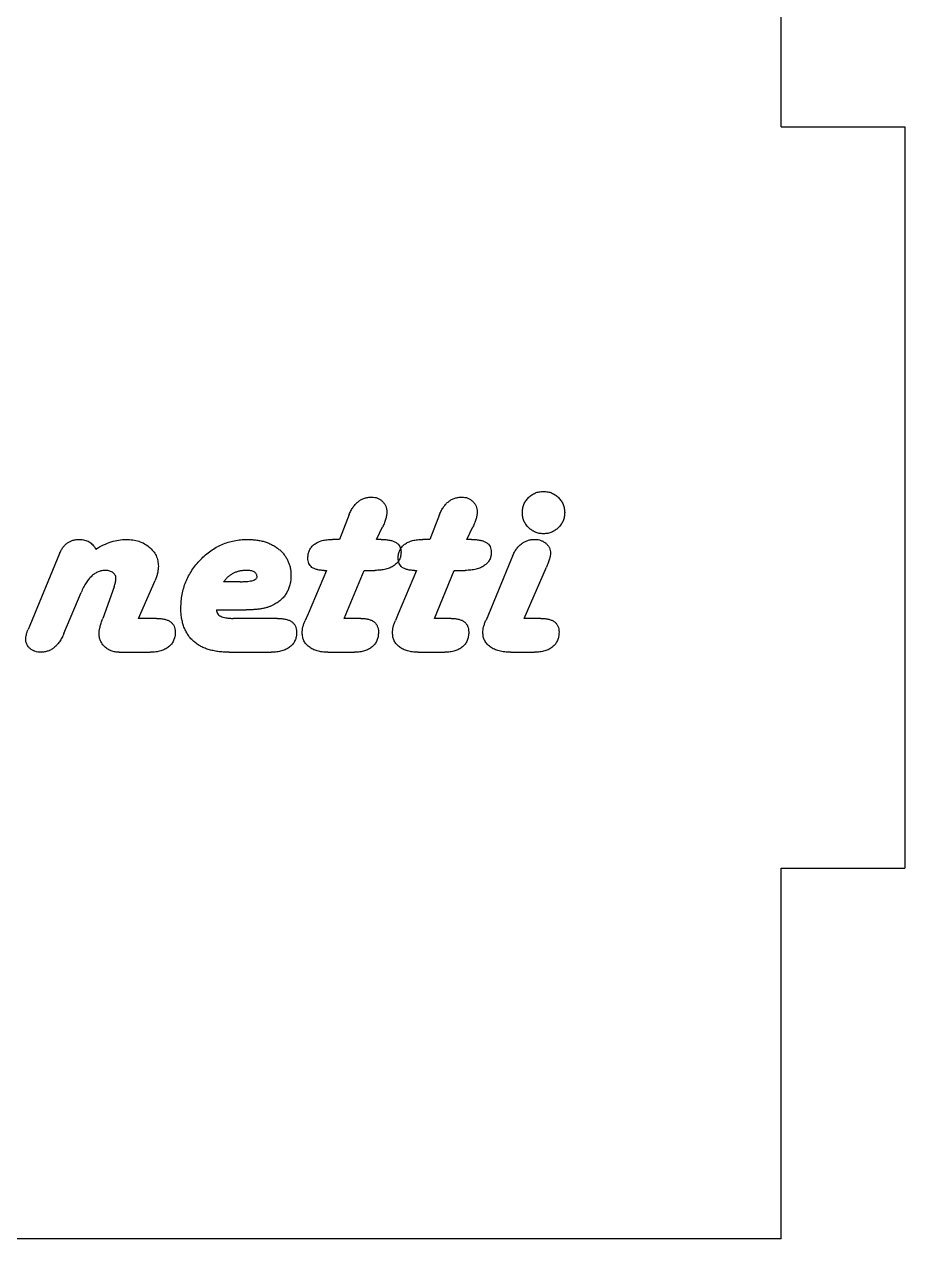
# Model space of a CAD drawing. Header units: millimetres. Extents: x -152 to 152, y -48 to 197.
# Drawn here: x 131.13 to 152.5, y -33 to -3.51 of the extents above; entities that cross this region are included whole.
import ezdxf

# ---------------------------------------------------------------- set-up
doc = ezdxf.new("R2010")
doc.units = ezdxf.units.MM

msp = doc.modelspace()

# ---------------------------------------------------------------- linework, layer by layer
at = {"color": 7, "linetype": 'Continuous', "lineweight": 25}
for p, q in [((149.5, -6), (149.5, 12)), ((149.5, -6), (152.5, -6)), ((152.5, -6), (152.5, -24)), ((138.976, -15.52), (138.78, -16.021)), ((139.016, -15.417), (138.976, -15.52)), ((141.168, -15.52), (140.972, -16.021)), ((141.208, -15.417), (141.168, -15.52)), ((139.68, -16.021), (139.828, -15.719)), ((141.872, -16.021), (142.019, -15.719)), ((138.78, -16.021), (138.614, -16.021)), ((139.791, -16.021), (139.68, -16.021)), ((140.972, -16.021), (140.806, -16.021)), ((141.983, -16.021), (141.872, -16.021)), ((131.988, -16.362), (131.262, -18.113)), ((142.983, -16.425), (142.943, -16.526)), ((138.462, -16.774), (138.017, -17.83)), ((138.409, -16.774), (138.462, -16.774)), ((138.892, -17.938), (139.376, -16.774)), ((139.376, -16.774), (139.64, -16.774)), ((140.654, -16.774), (140.209, -17.83)), ((140.6, -16.774), (140.654, -16.774)), ((141.084, -17.938), (141.568, -16.774)), ((141.568, -16.774), (141.832, -16.774)), ((142.943, -16.526), (142.337, -17.979)), ((143.262, -17.938), (143.802, -16.697)), ((133.906, -17.938), (134.303, -17.019)), ((136.367, -17.048), (135.969, -17.048)), ((132.091, -18.305), (132.511, -17.308)), ((133.309, -17.173), (133.033, -17.942)), ((134.34, -17.938), (133.906, -17.938)), ((135.795, -17.733), (136.518, -17.733)), ((137.276, -17.938), (136.204, -17.938)), ((138.017, -17.83), (137.945, -17.991)), ((139.297, -17.938), (138.892, -17.938)), ((140.209, -17.83), (140.137, -17.991)), ((141.489, -17.938), (141.084, -17.938)), ((143.67, -17.938), (143.262, -17.938)), ((131.262, -18.113), (131.222, -18.208)), ((133.433, -18.76), (134.188, -18.76)), ((136.099, -18.76), (137.121, -18.76)), ((138.499, -18.76), (139.145, -18.76)), ((140.69, -18.76), (141.337, -18.76)), ((142.94, -18.76), (143.515, -18.76)), ((149.5, -24), (152.5, -24)), ((149.5, -33), (149.5, -24)), ((149.5, -33), (-55, -33))]:
    msp.add_line(p, q, dxfattribs=at)
for points, knots in [([(139.016, -15.417), (139.031, -15.383), (139.059, -15.319), (139.113, -15.233), (139.172, -15.159), (139.238, -15.098), (139.31, -15.051), (139.389, -15.018), (139.473, -14.996), (139.532, -14.994), (139.562, -14.993)], [0, 0, 0, 0, 0.14857, 0.285365, 0.412183, 0.532255, 0.646477, 0.761478, 0.877887, 1, 1, 1, 1]), ([(139.562, -14.993), (139.587, -14.994), (139.635, -14.997), (139.704, -15.016), (139.768, -15.051), (139.824, -15.097), (139.871, -15.151), (139.907, -15.213), (139.928, -15.28), (139.93, -15.328), (139.932, -15.352)], [0, 0, 0, 0, 0.1278017, 0.2522689, 0.3753912, 0.5031655, 0.6319099, 0.7526608, 0.8740631, 1, 1, 1, 1]), ([(141.208, -15.417), (141.223, -15.383), (141.25, -15.319), (141.305, -15.233), (141.364, -15.159), (141.429, -15.098), (141.502, -15.051), (141.58, -15.018), (141.665, -14.996), (141.724, -14.994), (141.754, -14.993)], [0, 0, 0, 0, 0.14857, 0.285365, 0.412183, 0.532255, 0.646477, 0.761478, 0.877887, 1, 1, 1, 1]), ([(141.754, -14.993), (141.778, -14.994), (141.827, -14.997), (141.896, -15.016), (141.959, -15.051), (142.016, -15.097), (142.063, -15.151), (142.099, -15.213), (142.12, -15.28), (142.122, -15.328), (142.123, -15.352)], [0, 0, 0, 0, 0.1278017, 0.2522689, 0.3753912, 0.5031655, 0.6319099, 0.7526608, 0.8740631, 1, 1, 1, 1]), ([(143.219, -15.37), (143.221, -15.335), (143.225, -15.268), (143.253, -15.171), (143.302, -15.082), (143.367, -15.004), (143.445, -14.939), (143.534, -14.89), (143.631, -14.862), (143.698, -14.858), (143.733, -14.856)], [0, 0, 0, 0, 0.127804, 0.250703, 0.372885, 0.5, 0.627115, 0.749297, 0.872196, 1, 1, 1, 1]), ([(143.733, -14.856), (143.767, -14.858), (143.835, -14.862), (143.932, -14.89), (144.02, -14.939), (144.099, -15.004), (144.164, -15.082), (144.213, -15.171), (144.241, -15.268), (144.245, -15.335), (144.247, -15.37)], [0, 0, 0, 0, 0.127804, 0.250703, 0.372885, 0.5, 0.627115, 0.749297, 0.872196, 1, 1, 1, 1]), ([(139.932, -15.352), (139.93, -15.377), (139.927, -15.433), (139.906, -15.521), (139.872, -15.617), (139.843, -15.684), (139.828, -15.719)], [0, 0, 0, 0, 0.2012905, 0.4351854, 0.7003869, 1, 1, 1, 1]), ([(142.123, -15.352), (142.122, -15.377), (142.119, -15.433), (142.098, -15.521), (142.064, -15.617), (142.035, -15.684), (142.019, -15.719)], [0, 0, 0, 0, 0.2012905, 0.4351854, 0.7003869, 1, 1, 1, 1]), ([(143.733, -15.884), (143.698, -15.882), (143.631, -15.878), (143.534, -15.849), (143.445, -15.801), (143.367, -15.736), (143.302, -15.657), (143.253, -15.569), (143.225, -15.472), (143.221, -15.404), (143.219, -15.37)], [0, 0, 0, 0, 0.1278043, 0.250703, 0.3728849, 0.5, 0.6271151, 0.749297, 0.8721957, 1, 1, 1, 1]), ([(144.247, -15.37), (144.245, -15.404), (144.241, -15.472), (144.213, -15.569), (144.164, -15.657), (144.099, -15.736), (144.02, -15.801), (143.932, -15.849), (143.835, -15.878), (143.767, -15.882), (143.733, -15.884)], [0, 0, 0, 0, 0.127804, 0.250703, 0.372885, 0.5, 0.627115, 0.749297, 0.872196, 1, 1, 1, 1]), ([(131.988, -16.362), (132.001, -16.335), (132.024, -16.283), (132.068, -16.212), (132.119, -16.154), (132.176, -16.105), (132.24, -16.067), (132.311, -16.04), (132.387, -16.023), (132.44, -16.021), (132.467, -16.021)], [0, 0, 0, 0, 0.141688, 0.272574, 0.394499, 0.512913, 0.629748, 0.748357, 0.870282, 1, 1, 1, 1]), ([(132.467, -16.021), (132.489, -16.021), (132.532, -16.022), (132.594, -16.034), (132.652, -16.052), (132.705, -16.079), (132.753, -16.113), (132.795, -16.154), (132.833, -16.203), (132.853, -16.24), (132.863, -16.259)], [0, 0, 0, 0, 0.135563, 0.264491, 0.386049, 0.506186, 0.623734, 0.742655, 0.86889, 1, 1, 1, 1]), ([(132.863, -16.259), (132.926, -16.222), (133.047, -16.152), (133.236, -16.079), (133.42, -16.03), (133.542, -16.024), (133.601, -16.021)], [0, 0, 0, 0, 0.2780701, 0.5343938, 0.773003, 1, 1, 1, 1]), ([(133.601, -16.021), (133.656, -16.023), (133.761, -16.027), (133.911, -16.062), (134.046, -16.12), (134.163, -16.202), (134.262, -16.299), (134.332, -16.412), (134.376, -16.539), (134.381, -16.628), (134.384, -16.673)], [0, 0, 0, 0, 0.143396, 0.276691, 0.40395, 0.529755, 0.651514, 0.765616, 0.879877, 1, 1, 1, 1]), ([(134.932, -17.684), (134.933, -17.628), (134.936, -17.518), (134.959, -17.356), (134.997, -17.201), (135.047, -17.05), (135.116, -16.906), (135.197, -16.768), (135.296, -16.637), (135.406, -16.511), (135.526, -16.396), (135.655, -16.297), (135.789, -16.211), (135.929, -16.141), (136.075, -16.088), (136.226, -16.049), (136.383, -16.024), (136.489, -16.022), (136.543, -16.021)], [0, 0, 0, 0, 0.065025, 0.128095, 0.190208, 0.251836, 0.313494, 0.375481, 0.439192, 0.504689, 0.570079, 0.633297, 0.69452, 0.755043, 0.81538, 0.875573, 0.937055, 1, 1, 1, 1]), ([(136.543, -16.021), (136.582, -16.022), (136.658, -16.024), (136.77, -16.034), (136.875, -16.053), (136.974, -16.078), (137.068, -16.113), (137.156, -16.155), (137.237, -16.204), (137.312, -16.261), (137.381, -16.322), (137.44, -16.391), (137.491, -16.463), (137.531, -16.541), (137.564, -16.623), (137.586, -16.711), (137.601, -16.803), (137.602, -16.866), (137.603, -16.898)], [0, 0, 0, 0, 0.075487, 0.147794, 0.216752, 0.282553, 0.346707, 0.409549, 0.47103, 0.531795, 0.59157, 0.649448, 0.706656, 0.762999, 0.819546, 0.877458, 0.937652, 1, 1, 1, 1]), ([(138.014, -16.473), (138.015, -16.439), (138.018, -16.374), (138.049, -16.282), (138.1, -16.202), (138.171, -16.136), (138.259, -16.083), (138.364, -16.047), (138.484, -16.024), (138.569, -16.022), (138.614, -16.021)], [0, 0, 0, 0, 0.1191097, 0.2307949, 0.3385652, 0.4500865, 0.5694964, 0.6995691, 0.8408241, 1, 1, 1, 1]), ([(139.791, -16.021), (139.829, -16.021), (139.9, -16.022), (139.999, -16.038), (140.083, -16.059), (140.152, -16.094), (140.208, -16.137), (140.245, -16.19), (140.26, -16.228), (140.265, -16.247)], [0, 0, 0, 0, 0.1755959, 0.3280083, 0.4621662, 0.5791377, 0.6851342, 0.7848154, 0.8746431, 0.8746431, 0.8746431, 0.8746431]), ([(140.265, -16.247), (140.273, -16.233), (140.302, -16.193), (140.362, -16.136), (140.451, -16.083), (140.556, -16.047), (140.676, -16.024), (140.761, -16.022), (140.806, -16.021)], [0.2783506, 0.2783506, 0.2783506, 0.2783506, 0.3385652, 0.4500865, 0.5694964, 0.6995691, 0.8408241, 1, 1, 1, 1]), ([(141.983, -16.021), (142.021, -16.021), (142.092, -16.022), (142.19, -16.038), (142.275, -16.059), (142.344, -16.094), (142.4, -16.137), (142.439, -16.192), (142.462, -16.257), (142.464, -16.304), (142.466, -16.328)], [0, 0, 0, 0, 0.175596, 0.328008, 0.462166, 0.579138, 0.685134, 0.784815, 0.888485, 1, 1, 1, 1]), ([(142.983, -16.425), (142.997, -16.393), (143.025, -16.332), (143.077, -16.248), (143.137, -16.179), (143.201, -16.119), (143.274, -16.075), (143.352, -16.044), (143.437, -16.024), (143.496, -16.022), (143.526, -16.021)], [0, 0, 0, 0, 0.146216, 0.279186, 0.405141, 0.52455, 0.640745, 0.755568, 0.875425, 1, 1, 1, 1]), ([(143.526, -16.021), (143.551, -16.022), (143.6, -16.024), (143.671, -16.043), (143.735, -16.074), (143.793, -16.117), (143.842, -16.168), (143.879, -16.224), (143.899, -16.287), (143.903, -16.331), (143.904, -16.353)], [0, 0, 0, 0, 0.134884, 0.262018, 0.38996, 0.518978, 0.646618, 0.764858, 0.880211, 1, 1, 1, 1]), ([(138.409, -16.774), (138.378, -16.773), (138.32, -16.773), (138.239, -16.757), (138.17, -16.734), (138.111, -16.702), (138.068, -16.658), (138.035, -16.605), (138.017, -16.542), (138.015, -16.497), (138.014, -16.473)], [0, 0, 0, 0, 0.162901, 0.307263, 0.435316, 0.548908, 0.655944, 0.762056, 0.874603, 1, 1, 1, 1]), ([(140.205, -16.473), (140.207, -16.439), (140.21, -16.374), (140.236, -16.298), (140.257, -16.259), (140.265, -16.247)], [0, 0, 0, 0, 0.1191097, 0.2307949, 0.2783506, 0.2783506, 0.2783506, 0.2783506]), ([(140.213, -16.548), (140.212, -16.547), (140.208, -16.522), (140.207, -16.497), (140.205, -16.473)], [0.8666339, 0.8666339, 0.8666339, 0.8666339, 0.8746032, 1, 1, 1, 1]), ([(140.274, -16.328), (140.272, -16.361), (140.268, -16.426), (140.242, -16.5), (140.22, -16.538), (140.213, -16.548)], [0, 0, 0, 0, 0.1149459, 0.2218313, 0.2660697, 0.2660697, 0.2660697, 0.2660697]), ([(140.265, -16.247), (140.265, -16.25), (140.271, -16.277), (140.273, -16.304), (140.274, -16.328)], [0.8746431, 0.8746431, 0.8746431, 0.8746431, 0.8884854, 1, 1, 1, 1]), ([(142.466, -16.328), (142.464, -16.361), (142.46, -16.426), (142.428, -16.517), (142.373, -16.596), (142.296, -16.66), (142.203, -16.712), (142.093, -16.748), (141.968, -16.77), (141.879, -16.773), (141.832, -16.774)], [0, 0, 0, 0, 0.114946, 0.221831, 0.329554, 0.441922, 0.562954, 0.693917, 0.838785, 1, 1, 1, 1]), ([(143.904, -16.353), (143.903, -16.375), (143.899, -16.423), (143.878, -16.501), (143.847, -16.595), (143.818, -16.661), (143.802, -16.697)], [0, 0, 0, 0, 0.176211, 0.4024987, 0.6749851, 1, 1, 1, 1]), ([(133.1, -16.774), (133.071, -16.776), (133.011, -16.779), (132.924, -16.805), (132.842, -16.847), (132.766, -16.908), (132.694, -16.983), (132.628, -17.077), (132.564, -17.185), (132.529, -17.266), (132.511, -17.308)], [0, 0, 0, 0, 0.105588, 0.210994, 0.318037, 0.431763, 0.554461, 0.68871, 0.836827, 1, 1, 1, 1]), ([(133.356, -16.978), (133.356, -16.965), (133.355, -16.938), (133.342, -16.899), (133.32, -16.863), (133.287, -16.833), (133.249, -16.805), (133.203, -16.788), (133.154, -16.775), (133.119, -16.774), (133.1, -16.774)], [0, 0, 0, 0, 0.111377, 0.218574, 0.332864, 0.45478, 0.582844, 0.712531, 0.850727, 1, 1, 1, 1]), ([(134.384, -16.673), (134.382, -16.7), (134.38, -16.756), (134.364, -16.841), (134.34, -16.93), (134.316, -16.989), (134.303, -17.019)], [0, 0, 0, 0, 0.225293, 0.465765, 0.723911, 1, 1, 1, 1]), ([(136.519, -16.774), (136.49, -16.775), (136.435, -16.776), (136.354, -16.79), (136.278, -16.811), (136.206, -16.841), (136.139, -16.879), (136.077, -16.928), (136.019, -16.983), (135.985, -17.026), (135.969, -17.048)], [0, 0, 0, 0, 0.1323843, 0.2595012, 0.3829517, 0.5029389, 0.6243763, 0.7448875, 0.8703522, 1, 1, 1, 1]), ([(136.781, -16.92), (136.779, -16.908), (136.776, -16.885), (136.762, -16.854), (136.738, -16.829), (136.708, -16.808), (136.671, -16.793), (136.627, -16.781), (136.575, -16.775), (136.538, -16.774), (136.519, -16.774)], [0, 0, 0, 0, 0.104818, 0.204206, 0.304476, 0.410767, 0.530408, 0.667075, 0.822812, 1, 1, 1, 1]), ([(140.213, -16.548), (140.203, -16.564), (140.171, -16.604), (140.105, -16.66), (140.012, -16.712), (139.901, -16.748), (139.776, -16.77), (139.687, -16.773), (139.64, -16.774)], [0.2660697, 0.2660697, 0.2660697, 0.2660697, 0.3295542, 0.4419224, 0.5629543, 0.6939165, 0.8387853, 1, 1, 1, 1]), ([(140.6, -16.774), (140.57, -16.773), (140.512, -16.773), (140.431, -16.757), (140.361, -16.734), (140.303, -16.702), (140.259, -16.658), (140.228, -16.606), (140.216, -16.568), (140.213, -16.548)], [0, 0, 0, 0, 0.1629007, 0.3072632, 0.4353157, 0.5489077, 0.6559438, 0.7620561, 0.8666339, 0.8666339, 0.8666339, 0.8666339]), ([(133.309, -17.173), (133.322, -17.137), (133.345, -17.074), (133.353, -17.007), (133.356, -16.978)], [0, 0, 0, 0, 0.569242, 1, 1, 1, 1]), ([(136.367, -17.048), (136.4, -17.048), (136.462, -17.047), (136.548, -17.04), (136.62, -17.032), (136.679, -17.018), (136.725, -17), (136.759, -16.979), (136.779, -16.951), (136.78, -16.93), (136.781, -16.92)], [0, 0, 0, 0, 0.213137, 0.396953, 0.554117, 0.681381, 0.785198, 0.869103, 0.935193, 1, 1, 1, 1]), ([(137.603, -16.898), (137.602, -16.936), (137.599, -17.011), (137.58, -17.12), (137.548, -17.22), (137.503, -17.313), (137.445, -17.398), (137.374, -17.475), (137.29, -17.545), (137.227, -17.583), (137.194, -17.602)], [0, 0, 0, 0, 0.133647, 0.261587, 0.383451, 0.50114, 0.620476, 0.742282, 0.867146, 1, 1, 1, 1]), ([(136.099, -18.76), (136.053, -18.76), (135.963, -18.758), (135.832, -18.745), (135.711, -18.724), (135.597, -18.694), (135.492, -18.656), (135.395, -18.609), (135.308, -18.552), (135.228, -18.488), (135.158, -18.415), (135.096, -18.334), (135.046, -18.244), (135.004, -18.147), (134.971, -18.043), (134.948, -17.93), (134.933, -17.81), (134.932, -17.726), (134.932, -17.684)], [0, 0, 0, 0, 0.076694, 0.148395, 0.216645, 0.280725, 0.342289, 0.401363, 0.458122, 0.514299, 0.56977, 0.625318, 0.681564, 0.739403, 0.799452, 0.862712, 0.929199, 1, 1, 1, 1]), ([(137.194, -17.602), (137.174, -17.613), (137.133, -17.636), (137.065, -17.66), (136.991, -17.683), (136.91, -17.7), (136.822, -17.716), (136.726, -17.725), (136.624, -17.732), (136.554, -17.733), (136.518, -17.733)], [0, 0, 0, 0, 0.0969711, 0.200636, 0.3115406, 0.4312919, 0.5592057, 0.6967568, 0.843127, 1, 1, 1, 1]), ([(132.945, -18.301), (132.946, -18.279), (132.949, -18.228), (132.969, -18.146), (132.995, -18.048), (133.02, -17.979), (133.033, -17.942)], [0, 0, 0, 0, 0.182015, 0.408517, 0.680313, 1, 1, 1, 1]), ([(134.34, -17.938), (134.375, -17.939), (134.442, -17.941), (134.536, -17.957), (134.615, -17.982), (134.682, -18.018), (134.732, -18.068), (134.769, -18.128), (134.791, -18.198), (134.793, -18.248), (134.795, -18.274)], [0, 0, 0, 0, 0.166515, 0.311699, 0.439497, 0.554188, 0.661208, 0.766456, 0.876383, 1, 1, 1, 1]), ([(135.795, -17.733), (135.796, -17.749), (135.798, -17.781), (135.819, -17.825), (135.853, -17.861), (135.899, -17.89), (135.958, -17.912), (136.029, -17.927), (136.112, -17.937), (136.172, -17.938), (136.204, -17.938)], [0, 0, 0, 0, 0.095546, 0.185946, 0.279809, 0.384892, 0.504874, 0.647321, 0.810479, 1, 1, 1, 1]), ([(137.276, -17.938), (137.312, -17.939), (137.38, -17.941), (137.475, -17.957), (137.557, -17.982), (137.625, -18.018), (137.676, -18.068), (137.714, -18.127), (137.736, -18.198), (137.738, -18.248), (137.74, -18.274)], [0, 0, 0, 0, 0.166244, 0.313, 0.442456, 0.557263, 0.664235, 0.76914, 0.877803, 1, 1, 1, 1]), ([(139.297, -17.938), (139.33, -17.939), (139.394, -17.941), (139.481, -17.957), (139.557, -17.982), (139.62, -18.019), (139.668, -18.068), (139.702, -18.128), (139.723, -18.198), (139.725, -18.248), (139.726, -18.274)], [0, 0, 0, 0, 0.161968, 0.303708, 0.429409, 0.543607, 0.651897, 0.759033, 0.872256, 1, 1, 1, 1]), ([(141.489, -17.938), (141.522, -17.939), (141.585, -17.941), (141.673, -17.957), (141.749, -17.982), (141.812, -18.019), (141.86, -18.068), (141.894, -18.128), (141.915, -18.198), (141.917, -18.248), (141.918, -18.274)], [0, 0, 0, 0, 0.161968, 0.303708, 0.429409, 0.543607, 0.651897, 0.759033, 0.872256, 1, 1, 1, 1]), ([(142.26, -18.281), (142.262, -18.26), (142.265, -18.214), (142.279, -18.142), (142.305, -18.063), (142.326, -18.008), (142.337, -17.979)], [0, 0, 0, 0, 0.202351, 0.43559, 0.700413, 1, 1, 1, 1]), ([(143.67, -17.938), (143.704, -17.939), (143.769, -17.941), (143.859, -17.957), (143.936, -17.982), (144, -18.018), (144.05, -18.068), (144.084, -18.128), (144.107, -18.198), (144.109, -18.248), (144.11, -18.274)], [0, 0, 0, 0, 0.163087, 0.30785, 0.433392, 0.547451, 0.655418, 0.761908, 0.874045, 1, 1, 1, 1]), ([(131.164, -18.443), (131.165, -18.426), (131.166, -18.39), (131.18, -18.334), (131.196, -18.271), (131.213, -18.23), (131.222, -18.208)], [0, 0, 0, 0, 0.211021, 0.448526, 0.708291, 1, 1, 1, 1]), ([(134.795, -18.274), (134.793, -18.311), (134.79, -18.381), (134.757, -18.478), (134.706, -18.564), (134.634, -18.636), (134.544, -18.691), (134.439, -18.733), (134.318, -18.755), (134.232, -18.759), (134.188, -18.76)], [0, 0, 0, 0, 0.1236592, 0.2378128, 0.3488692, 0.4626966, 0.5821408, 0.7080526, 0.8472485, 1, 1, 1, 1]), ([(137.74, -18.274), (137.738, -18.311), (137.736, -18.381), (137.703, -18.478), (137.652, -18.565), (137.578, -18.636), (137.487, -18.691), (137.379, -18.733), (137.255, -18.755), (137.167, -18.759), (137.121, -18.76)], [0, 0, 0, 0, 0.122117, 0.234846, 0.344517, 0.45778, 0.576756, 0.70334, 0.844346, 1, 1, 1, 1]), ([(137.877, -18.288), (137.878, -18.265), (137.879, -18.217), (137.893, -18.144), (137.914, -18.068), (137.935, -18.017), (137.945, -17.991)], [0, 0, 0, 0, 0.226864, 0.467411, 0.724375, 1, 1, 1, 1]), ([(139.726, -18.274), (139.724, -18.311), (139.721, -18.38), (139.691, -18.478), (139.644, -18.564), (139.574, -18.636), (139.488, -18.691), (139.387, -18.733), (139.271, -18.755), (139.188, -18.759), (139.145, -18.76)], [0, 0, 0, 0, 0.126624, 0.242764, 0.354595, 0.468533, 0.586637, 0.710937, 0.848571, 1, 1, 1, 1]), ([(140.068, -18.288), (140.069, -18.265), (140.071, -18.217), (140.085, -18.144), (140.106, -18.068), (140.126, -18.017), (140.137, -17.991)], [0, 0, 0, 0, 0.226864, 0.467411, 0.724375, 1, 1, 1, 1]), ([(141.918, -18.274), (141.916, -18.311), (141.913, -18.38), (141.883, -18.478), (141.835, -18.564), (141.766, -18.636), (141.68, -18.691), (141.579, -18.733), (141.462, -18.755), (141.38, -18.759), (141.337, -18.76)], [0, 0, 0, 0, 0.126624, 0.242764, 0.354595, 0.468533, 0.586637, 0.710937, 0.848571, 1, 1, 1, 1]), ([(142.94, -18.76), (142.89, -18.759), (142.795, -18.755), (142.66, -18.733), (142.542, -18.692), (142.441, -18.637), (142.36, -18.565), (142.301, -18.481), (142.267, -18.384), (142.263, -18.316), (142.26, -18.281)], [0, 0, 0, 0, 0.160857, 0.30532, 0.437736, 0.559961, 0.673704, 0.780933, 0.886877, 1, 1, 1, 1]), ([(144.11, -18.274), (144.108, -18.311), (144.105, -18.38), (144.074, -18.478), (144.024, -18.564), (143.954, -18.636), (143.866, -18.692), (143.763, -18.733), (143.643, -18.755), (143.559, -18.759), (143.515, -18.76)], [0, 0, 0, 0, 0.1249758, 0.2399688, 0.3515765, 0.4648862, 0.5824851, 0.7085922, 0.8468522, 1, 1, 1, 1]), ([(131.53, -18.76), (131.506, -18.759), (131.458, -18.758), (131.389, -18.74), (131.326, -18.71), (131.27, -18.672), (131.223, -18.623), (131.19, -18.568), (131.168, -18.508), (131.165, -18.465), (131.164, -18.443)], [0, 0, 0, 0, 0.13748, 0.266651, 0.393789, 0.52224, 0.645929, 0.764533, 0.88017, 1, 1, 1, 1]), ([(132.091, -18.305), (132.075, -18.342), (132.045, -18.41), (131.988, -18.503), (131.927, -18.583), (131.86, -18.648), (131.786, -18.698), (131.705, -18.734), (131.62, -18.756), (131.56, -18.759), (131.53, -18.76)], [0, 0, 0, 0, 0.153568, 0.293243, 0.421965, 0.542879, 0.65698, 0.76959, 0.88285, 1, 1, 1, 1]), ([(133.433, -18.76), (133.4, -18.759), (133.335, -18.756), (133.242, -18.73), (133.158, -18.689), (133.084, -18.632), (133.022, -18.563), (132.978, -18.483), (132.949, -18.395), (132.947, -18.333), (132.945, -18.301)], [0, 0, 0, 0, 0.1336496, 0.2597297, 0.3826732, 0.5083869, 0.6321697, 0.7520486, 0.8720556, 1, 1, 1, 1]), ([(138.499, -18.76), (138.453, -18.759), (138.366, -18.757), (138.244, -18.732), (138.135, -18.693), (138.043, -18.637), (137.969, -18.567), (137.914, -18.485), (137.883, -18.39), (137.879, -18.323), (137.877, -18.288)], [0, 0, 0, 0, 0.1551672, 0.2958467, 0.4259232, 0.5474831, 0.6622416, 0.7715333, 0.8822523, 1, 1, 1, 1]), ([(140.69, -18.76), (140.645, -18.759), (140.558, -18.757), (140.436, -18.732), (140.327, -18.693), (140.235, -18.637), (140.161, -18.567), (140.106, -18.485), (140.074, -18.39), (140.07, -18.323), (140.068, -18.288)], [0, 0, 0, 0, 0.1551672, 0.2958467, 0.4259232, 0.5474831, 0.6622416, 0.7715333, 0.8822523, 1, 1, 1, 1])]:
    msp.add_open_spline(points, degree=3, knots=knots, dxfattribs=at)

doc.saveas('drawing.dxf')
